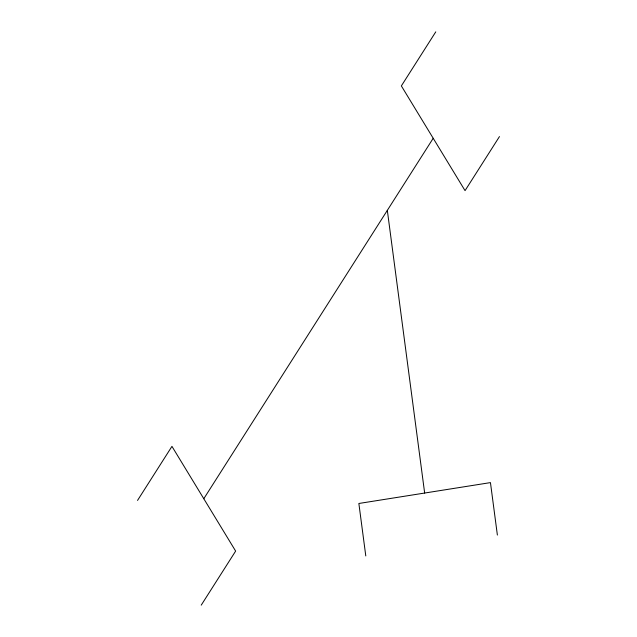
<?xml version="1.0" encoding="UTF-8"?>
<svg xmlns="http://www.w3.org/2000/svg" width="637" height="637" viewBox="0 0 637 637"><rect width="100%" height="100%" fill="white"/><g stroke="black" fill="none" stroke-linecap="round" stroke-linejoin="round"><path stroke-width="0.96" d="M137.536 500.427L171.95 446.362L235.642 551.085L201.228 605.15M435.772 31.85L401.358 85.915L465.05 190.638L499.464 136.573M203.792 498.723L433.208 138.277M497.378 535.064L490.45 482.607L358.862 503.477L365.789 555.934M387.328 210.361L424.656 493.046"/></g></svg>
